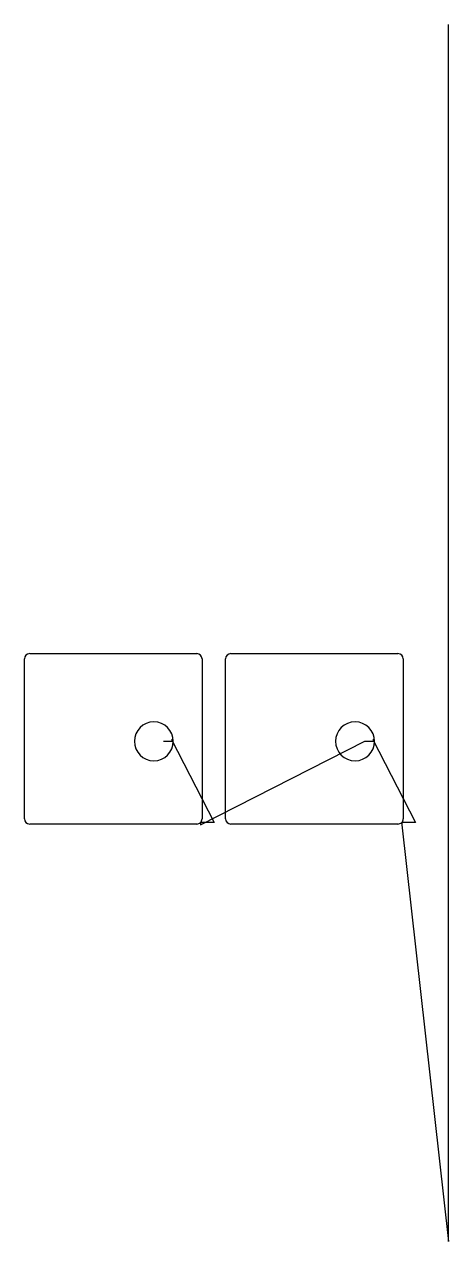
# Model space of a CAD drawing. Header units: metres. Extents: x 20 to 892, y 0 to 2500.
import ezdxf

# ---------------------------------------------------------------- set-up
doc = ezdxf.new("R2010")
doc.units = ezdxf.units.M

msp = doc.modelspace()

# ---------------------------------------------------------------- linework, layer by layer
at = {"layer": 'TOOL_0'}
for p, q in [((891.934, 2499), (891.934, 2500)), ((891.934, 1), (891.934, 2499)), ((31.362, 1207.621), (374.362, 1207.621)), ((444.712, 1207.621), (787.712, 1207.621)), ((20.362, 868.621), (20.362, 1196.621)), ((385.362, 1196.621), (385.362, 868.621)), ((433.712, 868.621), (433.712, 1196.621)), ((798.712, 1196.621), (798.712, 868.621)), ((306.363, 1027.621), (326.363, 1027.621)), ((326.363, 1027.621), (322.827, 1031.157)), ((322.827, 1031.157), (410.14, 860.843)), ((382.14, 855.843), (719.713, 1027.621)), ((719.713, 1027.621), (739.713, 1027.621)), ((739.713, 1027.621), (736.177, 1031.157)), ((736.177, 1031.157), (823.49, 860.843)), ((374.362, 857.621), (31.362, 857.621)), ((410.14, 860.843), (382.14, 860.843)), ((382.14, 860.843), (382.14, 855.843)), ((787.712, 857.621), (444.712, 857.621)), ((823.49, 860.843), (795.49, 860.843)), ((795.49, 860.843), (795.49, 855.843)), ((795.49, 855.843), (891.934, 0)), ((891.934, 0), (891.934, 1)), ((891.934, 1), (891.934, 0)), ((891.934, 0), (891.934, 1)), ((891.934, 0), (891.934, 0))]:
    msp.add_line(p, q, dxfattribs=at)
for centre, radius, start, end in [((31.362, 1196.621), 11, 90, 180), ((374.362, 1196.621), 11, 0, 90), ((444.712, 1196.621), 11, 90, 180), ((787.712, 1196.621), 11, 0, 90), ((286.363, 1027.621), 40, 0, 180), ((699.713, 1027.621), 40, 0, 180), ((286.363, 1027.621), 40, 180, 0), ((699.713, 1027.621), 40, 180, 0), ((31.362, 868.621), 11, 180, 270), ((374.362, 868.621), 11, 270, 315), ((374.362, 868.621), 11, 315, 0), ((444.712, 868.621), 11, 180, 270), ((787.712, 868.621), 11, 270, 315), ((787.712, 868.621), 11, 315, 0)]:
    msp.add_arc(centre, radius, start, end, dxfattribs=at)

doc.saveas('drawing.dxf')
